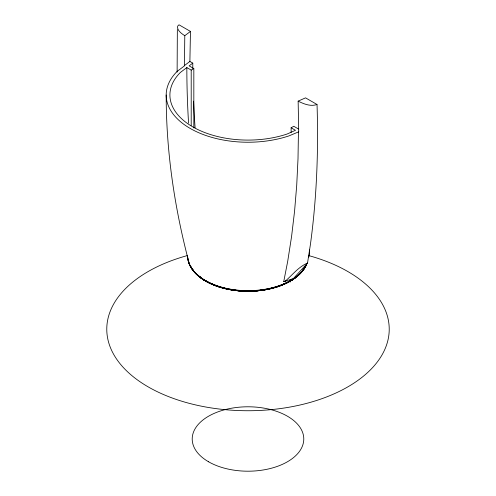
<?xml version="1.0" encoding="UTF-8"?>
<svg xmlns="http://www.w3.org/2000/svg" width="496" height="496" viewBox="0 0 496 496"><rect width="100%" height="100%" fill="white"/><g stroke="black" fill="none" stroke-linecap="round" stroke-linejoin="round"><path stroke-width="0.74" d="M177.345 29.562L177.122 72.1M298.437 131.688L298.009 158.72L296.72 185.225L294.574 211.166L291.574 236.511L287.723 261.218L283.731 281.641L293.372 278.554L307.526 263.054L310.378 244.702A962.172 555.514 60 0 0 317.093 106.38L317.006 104.482L305.536 97.861L298.146 101.134L298.716 131.831L288.908 135.91A81.809 47.232 0 0 1 190.148 128.402A81.809 47.232 0 0 1 177.146 71.387L184.462 65.887L184.785 35.687L190.464 31.422L178.994 24.8L177.735 26.034L177.438 27.695C178.355 31.403 181.747 33.74 184.785 35.687M184.214 65.72L189.887 61.454L190.464 31.422M290.978 279.329L290.544 280.854L289.466 281.251A58.646 33.858 0 0 0 292.082 279.639M283.731 281.641L285.126 281.3C292.355 274.995 298.511 266.873 307.526 263.054M193.831 127.912L193.831 68.584L191.202 70.103L186.843 67.586L180.37 72.459A78.095 45.086 0 0 0 192.783 126.883A78.095 45.086 0 0 0 287.048 134.05L295.486 130.312L291.127 127.794L291.127 132.413M189.887 61.454L192.783 63.122L189.125 65.869L193.831 68.584M291.127 127.794L293.756 126.275L298.462 128.991M317.006 104.482C310.701 106.801 303.812 103.974 298.146 101.134M285.126 281.3L285.888 281.232M289.149 281.207L290.464 281.964M189.528 264.573C174.753 209.3 166.141 152.284 166.191 95.003M191.202 70.103L191.202 125.544M308.679 255.583A141.217 81.53 0 0 1 358.546 379.942A141.217 81.53 0 0 1 137.454 379.942A141.217 81.53 0 0 1 187.321 255.583M195.095 127.813A920.607 531.514 60 0 1 193.595 101.19M192.795 68.436A920.607 531.514 60 0 1 192.783 63.122M306.894 263.593A60.326 34.832 0 0 1 242.724 290.743A60.326 34.832 0 0 1 187.73 257.554M307.012 263.357A60.45 34.9 0 0 1 241.409 290.482A60.45 34.9 0 0 1 187.55 255.793M305.195 266.414A59.514 34.36 0 0 1 290.761 280.804M290.086 281.201A59.514 34.36 0 0 1 205.914 281.201M205.239 280.804A59.514 34.36 0 0 1 190.805 266.414M305.728 265.651A59.762 34.503 0 0 1 248 291.226A59.247 34.205 0 0 1 195.12 272.49M190.272 265.651A59.762 34.503 0 0 0 248 291.226A59.247 34.205 0 0 0 300.88 272.49M305.939 265.478A59.979 34.627 0 0 1 246.047 291.127A59.979 34.627 0 0 1 189.174 263.283M284.177 283.799A58.323 33.672 0 0 1 277.884 286.304M277.165 286.545A58.323 33.672 0 0 1 263.866 289.788M263.097 289.912A58.323 33.672 0 0 1 259.396 290.408M256.376 290.706A58.323 33.672 0 0 1 252.563 290.954M250.275 291.034A58.323 33.672 0 0 1 245.725 291.034M243.437 290.954A58.323 33.672 0 0 1 239.624 290.706M236.604 290.408A58.323 33.672 0 0 1 232.903 289.912M232.134 289.788A58.323 33.672 0 0 1 218.835 286.545M218.116 286.304A58.323 33.672 0 0 1 211.823 283.799M303.924 268.355A59.247 34.205 0 0 1 302.734 270.159M193.266 270.159A59.247 34.205 0 0 1 192.076 268.355M306.739 263.816A60.171 34.739 0 0 1 244.051 290.954A60.171 34.739 0 0 1 188.058 259.309M296.23 276.57A58.646 33.858 0 0 1 294.525 277.921M288.864 281.592A58.646 33.858 0 0 1 259.458 290.513M257.945 290.675A58.646 33.858 0 0 1 238.055 290.675M236.542 290.513A58.646 33.858 0 0 1 207.136 281.592M206.534 281.251A58.646 33.858 0 0 1 203.918 279.639M201.475 277.921A58.646 33.858 0 0 1 199.77 276.57M298.071 275.168A58.956 34.038 0 0 1 289.689 281.269M289.081 281.61A58.956 34.038 0 0 1 206.919 281.61M206.311 281.269A58.956 34.038 0 0 1 197.929 275.168M309.51 249.953A61.56 35.545 0 0 1 308.766 257.083M188.561 123.107A920.607 531.514 60 0 1 186.843 67.586M208.556 461.77A55.781 32.203 0 0 0 301.878 447.33A55.781 32.203 0 0 0 233.56 407.886A55.781 32.203 0 0 0 208.556 461.77"/></g></svg>
